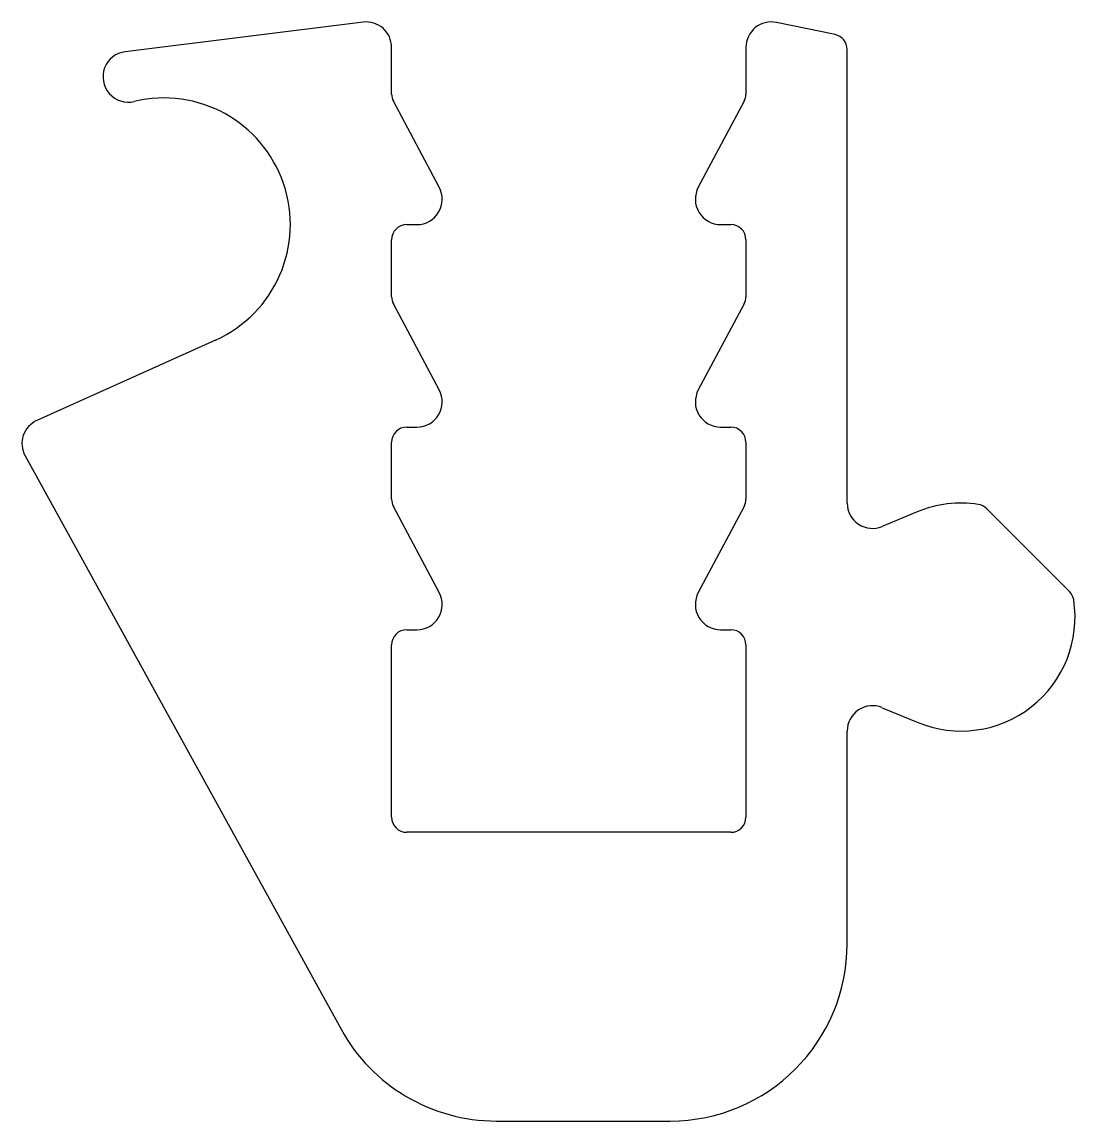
# Model space of a CAD drawing. Extents: x 627.6 to 648.4, y 692.7 to 714.4.
import ezdxf

# ---------------------------------------------------------------- set-up
doc = ezdxf.new("R2010")
doc.units = 0
doc.layers.get('0').update_dxf_attribs({"linetype": 'CONTINUOUS'})

msp = doc.modelspace()

# ---------------------------------------------------------------- linework, layer by layer
for p, q in [((634.328, 714.431), (629.628, 713.848)), ((643.65, 714.186), (642.49, 714.424)), ((634.89, 713.01), (634.89, 713.935)), ((641.89, 713.935), (641.89, 713.01)), ((643.89, 704.935), (643.89, 713.892)), ((635.831, 711.17), (634.925, 712.868)), ((641.854, 712.868), (640.949, 711.17)), ((635.19, 710.435), (635.39, 710.435)), ((641.39, 710.435), (641.59, 710.435)), ((634.89, 709.01), (634.89, 710.135)), ((641.89, 710.135), (641.89, 709.01)), ((635.831, 707.17), (634.925, 708.868)), ((641.854, 708.868), (640.949, 707.17)), ((631.415, 708.155), (627.885, 706.567)), ((635.19, 706.435), (635.39, 706.435)), ((641.39, 706.435), (641.59, 706.435)), ((634.89, 705.01), (634.89, 706.135)), ((641.89, 706.135), (641.89, 705.01)), ((627.652, 705.87), (633.892, 694.545)), ((635.831, 703.17), (634.925, 704.868)), ((641.854, 704.868), (640.949, 703.17)), ((648.28, 703.191), (646.646, 704.825)), ((645.274, 704.762), (644.582, 704.473)), ((635.19, 702.435), (635.39, 702.435)), ((641.39, 702.435), (641.59, 702.435)), ((634.89, 698.735), (634.89, 702.135)), ((641.89, 702.135), (641.89, 698.735)), ((644.582, 700.896), (645.274, 700.608)), ((643.89, 696.235), (643.89, 700.435)), ((641.59, 698.435), (635.19, 698.435)), ((636.957, 692.735), (640.39, 692.735))]:
    msp.add_line(p, q)
for centre, radius, start, end in [((634.39, 713.935), 0.5, 360, 97.0687), ((642.39, 713.935), 0.5, 78.3722, 180), ((643.59, 713.892), 0.3, 0, 78.3722), ((629.69, 713.352), 0.5, 97.0687, 283.4934), ((630.39, 710.435), 2.5, 294.2095, 103.4934), ((635.19, 713.01), 0.3, 180, 208.0725), ((641.59, 713.01), 0.3, 331.9275, 0), ((635.39, 710.935), 0.5, 270, 28.0725), ((641.39, 710.935), 0.5, 151.9275, 270), ((635.19, 710.135), 0.3, 90, 180), ((641.59, 710.135), 0.3, 0, 90), ((635.19, 709.01), 0.3, 180, 208.0725), ((641.59, 709.01), 0.3, 331.9275, 0), ((635.39, 706.935), 0.5, 270, 28.0725), ((641.39, 706.935), 0.5, 151.9275, 270), ((628.09, 706.111), 0.5, 114.2095, 208.856), ((635.19, 706.135), 0.3, 90, 180), ((641.59, 706.135), 0.3, 0, 90), ((635.19, 705.01), 0.3, 180, 208.0725), ((641.59, 705.01), 0.3, 331.9275, 0), ((644.39, 704.935), 0.5, 180, 292.6199), ((646.14, 702.685), 2.25, 81.3363, 112.6199), ((646.433, 704.612), 0.3, 45, 81.3363), ((635.39, 702.935), 0.5, 270, 28.0725), ((641.39, 702.935), 0.5, 151.9275, 270), ((648.067, 702.978), 0.3, 8.6637, 45), ((646.14, 702.685), 2.25, 247.3801, 8.6637), ((635.19, 702.135), 0.3, 90, 180), ((641.59, 702.135), 0.3, 0, 90), ((644.39, 700.435), 0.5, 67.3801, 180), ((635.19, 698.735), 0.3, 180, 270), ((641.59, 698.735), 0.3, 270, 360), ((640.39, 696.235), 3.5, 270, 0), ((636.957, 696.235), 3.5, 208.856, 270)]:
    msp.add_arc(centre, radius, start, end)

doc.saveas('drawing.dxf')
